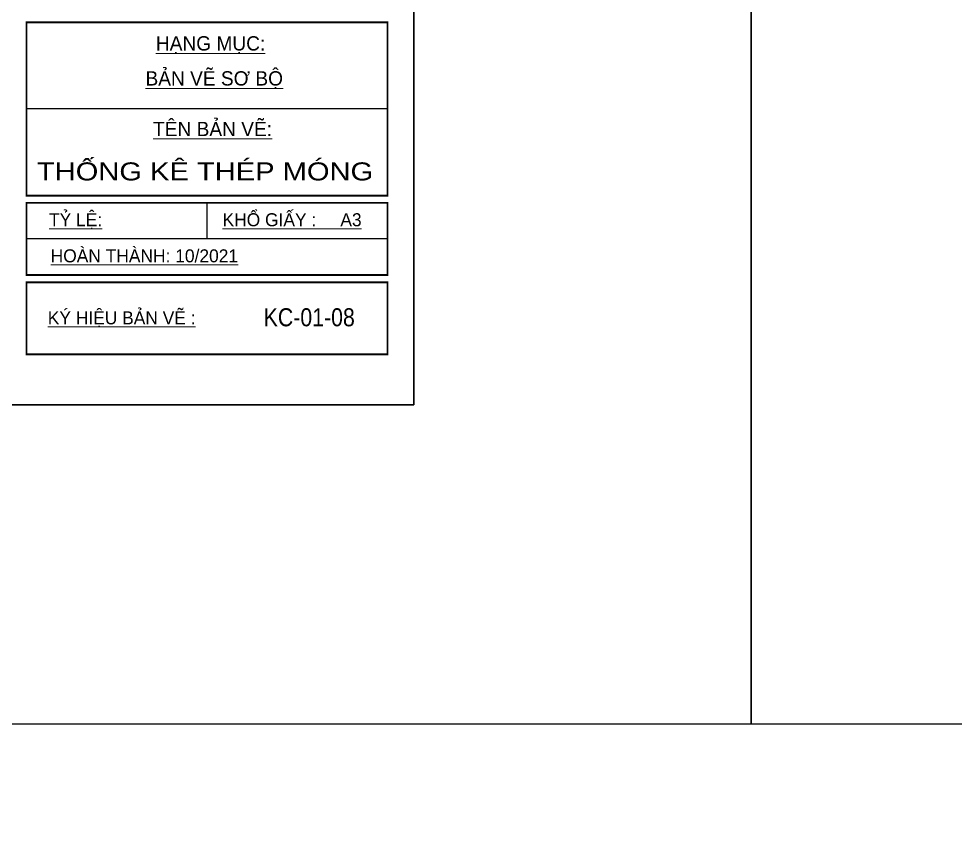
# Model space of a CAD drawing. Extents: x -2098986 to 943, y -1296280 to 73591.
# Drawn here: x -1533295 to -1520325, y -1091974 to -1080705 of the extents above; entities that cross this region are included whole.
import ezdxf
from ezdxf.enums import TextEntityAlignment as Align

# ---------------------------------------------------------------- set-up
doc = ezdxf.new("R2010")
doc.units = 0
doc.header["$LTSCALE"] = 150
doc.layers.get('Defpoints').update_dxf_attribs({"lineweight": 18})
for name, color, linetype, lineweight in [('05.Text', 253, 'Continuous', 18), ('11.Khung bo', 32, 'Continuous', 50), ('12.Khung', 36, 'Continuous', 25), ('G-ANNO-TTLB', 6, 'Continuous', 9), ('KCVN-THAY', 7, 'Continuous', 25), ('LS-THAY', 7, 'Continuous', 20)]:
    doc.layers.add(name, color=color, linetype=linetype, lineweight=lineweight)
doc.layers.add('Tpl_Bound', color=1, linetype='Continuous', plot=False)
doc.styles.add('vnarialH', font='')
doc.styles.add('VnAvantH', font='')
doc.styles.get('vnarialH').set_extended_font_data('.VnArialH')
doc.styles.get('VnAvantH').set_extended_font_data('.VnAvantH')

# ---------------------------------------------------------------- blocks, each defined once
blk = doc.blocks.new('*U4')
at = {"layer": 'KCVN-THAY', "color": 140}
blk.add_lwpolyline([(214871.76, 86966.68), (215381.8, 86966.68), (215381.8, 86579.68), (214871.76, 86579.68)], close=True, dxfattribs=at)
blk = doc.blocks.new('100')
at = {"layer": '11.Khung bo', "const_width": 26.7}
for points in [[(1896213, -943040), (1901213, -943040), (1901213, -940640), (1896213, -940640)], [(1896213, -943040), (1901213, -943040), (1901213, -940640), (1896213, -940640)], [(1896213, -943040), (1901213, -943040), (1901213, -940640), (1896213, -940640)], [(1896213, -944140), (1901213, -944140), (1901213, -943140), (1896213, -943140)], [(1896213, -944140), (1901213, -944140), (1901213, -943140), (1896213, -943140)], [(1896213, -944140), (1901213, -944140), (1901213, -943140), (1896213, -943140)], [(1896213, -945240), (1901213, -945240), (1901213, -944240), (1896213, -944240)], [(1896213, -945240), (1901213, -945240), (1901213, -944240), (1896213, -944240)], [(1896213, -945240), (1901213, -945240), (1901213, -944240), (1896213, -944240)]]:
    blk.add_lwpolyline(points, close=True, dxfattribs=at)
at = {"layer": '12.Khung'}
for p, q in [((1901213, -941840), (1896213, -941840)), ((1901213, -941840), (1896213, -941840)), ((1901213, -941840), (1896213, -941840)), ((1898713, -943640), (1898713, -943140)), ((1898713, -943640), (1898713, -943140)), ((1898713, -943640), (1898713, -943140)), ((1901213, -943640), (1896213, -943640)), ((1901213, -943640), (1896213, -943640)), ((1901213, -943640), (1896213, -943640))]:
    blk.add_line(p, q, dxfattribs=at)
blk.add_lwpolyline([(1901579, -945940), (1901579, -916240), (1859580, -916240), (1859580, -945940)], close=True, dxfattribs=at)
blk.add_lwpolyline([(1901579, -945940), (1901579, -916240), (1859580, -916240), (1859580, -945940)], close=True, dxfattribs=at)
blk.add_lwpolyline([(1901579, -945940), (1901579, -916240), (1859580, -916240), (1859580, -945940)], close=True, dxfattribs=at)
at = {"layer": '05.Text', "style": 'VnAvantH'}
for s, height, p in [('%%Uh¹ng môc:', 198, (1898005, -941030)), ('%%Uh¹ng môc:', 198, (1898005, -941030)), ('%%Uh¹ng môc:', 198, (1898005, -941030)), ('%%Ub¶n vÏ s¬ bé', 198, (1897861, -941515)), ('%%Ub¶n vÏ s¬ bé', 198, (1897861, -941515)), ('%%Ub¶n vÏ s¬ bé', 198, (1897861, -941515)), ('%%Utªn b¶n vÏ:', 198, (1897966, -942216)), ('%%Utªn b¶n vÏ:', 198, (1897966, -942216)), ('%%Utªn b¶n vÏ:', 198, (1897966, -942216)), ('%%Utû lÖ:', 180, (1896525, -943464)), ('%%UKHæ GIÊY :     A3', 180, (1898928, -943464)), ('%%Uhoµn thµnh: 10/2021', 180, (1896548, -943964)), ('%%Uký hiÖu b¶n vÏ :', 180, (1896508, -944823))]:
    blk.add_text(s, height=height, dxfattribs=at).set_placement(p)

msp = doc.modelspace()

# ---------------------------------------------------------------- linework, layer by layer
at = {"layer": 'LS-THAY', "color": 140}
for points in [[(-1855203.6, -1051773.5), (-1290965.2, -1051773), (-1290965, -1090473.8), (-1855203.4, -1090474.3)], [(-1855203.6, -1090474.3), (-1290965.2, -1090473.8), (-1290965, -1141478.4), (-1855203.4, -1141478.9)]]:
    msp.add_lwpolyline(points, close=True, dxfattribs=at)
at = {"layer": 'Tpl_Bound', "color": 1}
msp.add_lwpolyline([(-1569821.3, -1086055.5), (-1569821.3, -1056355.5), (-1527821.3, -1056355.5), (-1527821.3, -1086055.5)], close=True, dxfattribs=at)

# ---------------------------------------------------------------- block references
at = {"layer": '05.Text', "xscale": 1.000009185772931, "yscale": 1.000009185772931, "zscale": 1.000009185772931}
msp.add_blockref('100', (-3429418, -140107), dxfattribs=at)
at = {"layer": 'Defpoints', "xscale": 100, "yscale": 100, "zscale": 100}
for p in [(-23061332, -9748442.8), (-23010327.7, -9748442.8)]:
    msp.add_blockref('*U4', p, dxfattribs=at)

# ---------------------------------------------------------------- texts
at = {"layer": 'G-ANNO-TTLB', "color": 3, "style": 'vnarialH'}
for s, width, p, p2 in [('thèng kª thÐp mãng', 1.153843, (-1533043.2, -1082945.4), (-1528386.3, -1082945.4)), ('KC-01-08', 0.844492, (-1529902.9, -1084965.5), (-1528640.6, -1084965.5))]:
    msp.add_text(s, height=250, dxfattribs=dict(at, width=width)).set_placement(p, p2, align=Align.FIT)

doc.saveas('drawing.dxf')
